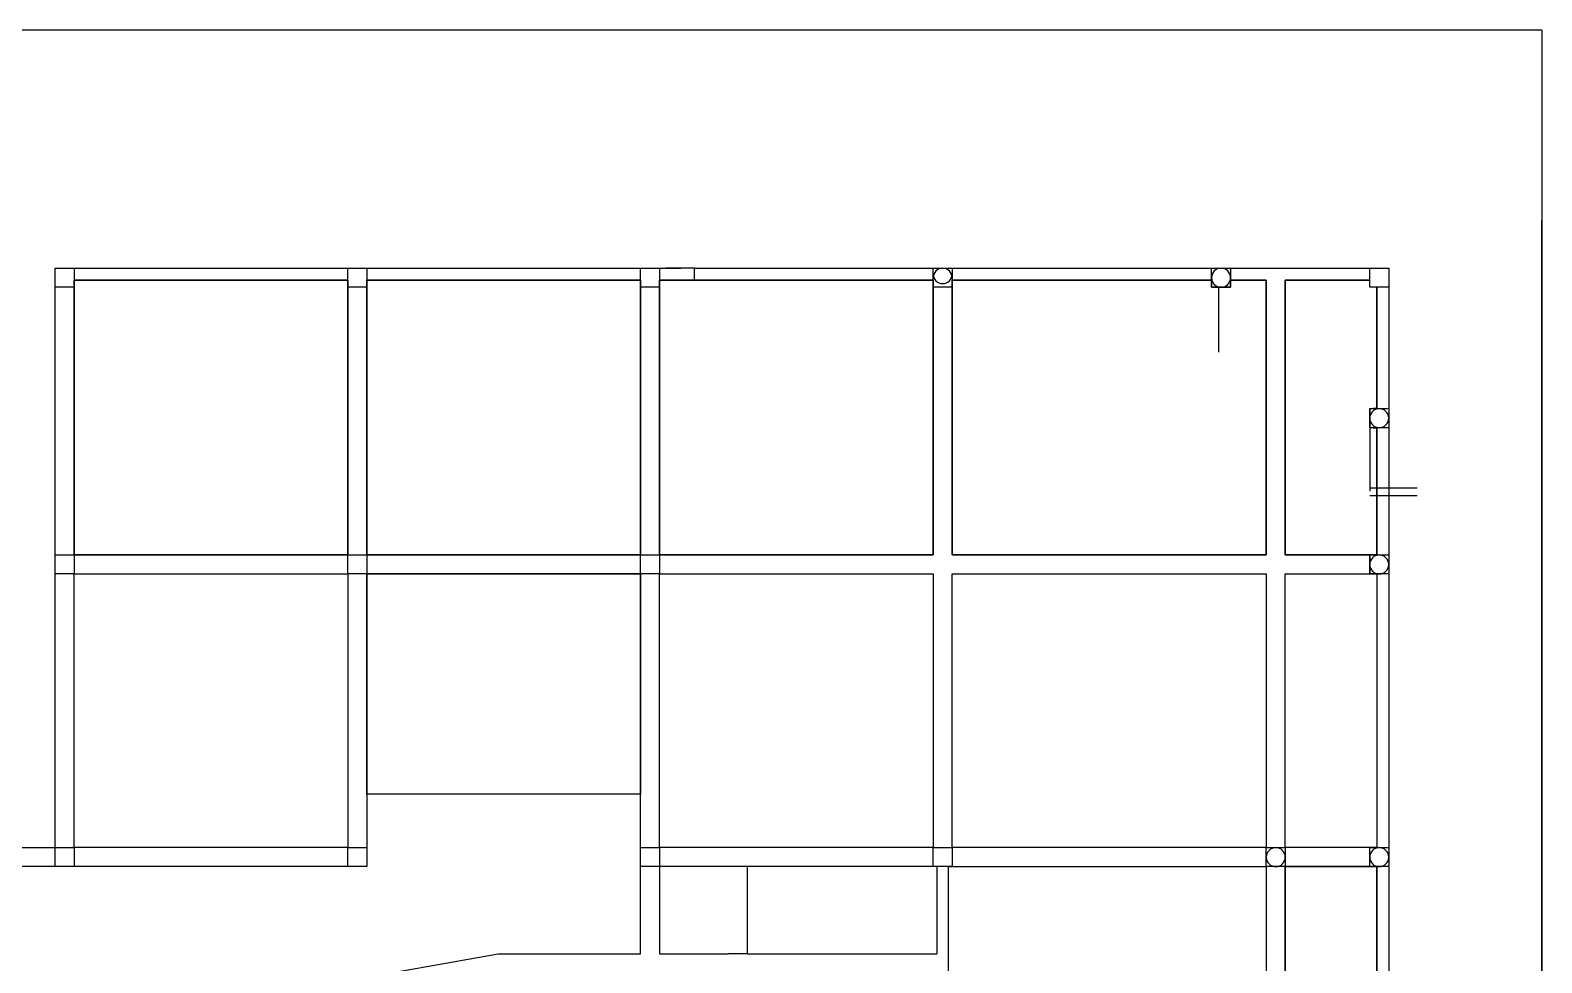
# Model space of a CAD drawing. Header units: inches. Extents: x 2751 to 16603, y -224 to 3976.
# Drawn here: x 13427 to 16603, y 2017 to 3976 of the extents above; entities that cross this region are included whole.
import ezdxf

# ---------------------------------------------------------------- set-up
doc = ezdxf.new("R2010")
doc.units = ezdxf.units.IN
doc.layers.add('A4_OP', color=7, linetype='Continuous')

msp = doc.modelspace()

# ---------------------------------------------------------------- linework, layer by layer
for p, q in [((16603, 3976), (11481, 3976)), ((16603, 3976), (16603, -224)), ((16603, 191), (16603, 3576)), ((15923.5, 3436), (15923.5, 3299.4)), ((16241.5, 3140.9), (16241.5, 3007.4)), ((16241.5, 3014.4), (16341, 3014.4)), ((16241.5, 2998.7), (16341, 2998.7))]:
    msp.add_line(p, q)
at = {"layer": 'A4_OP'}
for points in [[(13479, 3476), (13519, 3476)], [(13479, 3436), (13479, 3476)], [(13479, 2853.5), (13479, 3476)], [(13479, 3476), (14114, 3476)], [(13519, 3476), (13519, 3436)], [(14094, 3476), (14134, 3476)], [(14094, 3436), (14094, 3476)], [(14094, 3476), (14134, 3476)], [(14094, 3436), (14094, 3476)], [(14114, 3476), (14729, 3476)], [(14134, 3476), (14134, 3436)], [(14134, 3476), (14134, 3436)], [(14709, 3476), (14749, 3476)], [(14709, 3436), (14709, 3476)], [(14709, 3476), (14749, 3476)], [(14709, 3436), (14709, 3476)], [(14729, 3476), (14794.1, 3476)], [(14749, 3476), (14749, 3436)], [(14749, 3476), (14749, 3436)], [(14822.3, 3476), (14762.3, 3476)], [(14822.3, 3451), (14822.3, 3476)], [(14822.3, 3476), (15344, 3476)], [(15324, 3476), (15364, 3476)], [(15324, 3436), (15324, 3476)], [(15344, 3476), (16044, 3476)], [(15364, 3476), (15364, 3436)], [(15909, 3476), (15949, 3476)], [(15909, 3436), (15909, 3476)], [(15949, 3476), (15949, 3436)], [(16044, 3476), (16281.5, 3476)], [(16241.5, 3476), (16281.5, 3476)], [(16241.5, 3436), (16241.5, 3476)], [(16281.5, 3476), (16281.5, 3436)], [(16281.5, 3476), (16281.5, 2853.5)], [(13519, 3436), (13479, 3436)], [(13519, 2873.5), (13519, 3451)], [(13519, 3451), (14094, 3451)], [(14094, 3451), (13519, 3451)], [(13519, 3451), (13519, 2873.5)], [(14094, 3451), (14094, 2873.5)], [(14094, 2873.5), (14094, 3451)], [(14134, 3436), (14094, 3436)], [(14134, 3436), (14094, 3436)], [(14134, 2873.5), (14134, 3451)], [(14134, 3451), (14709, 3451)], [(14709, 3451), (14134, 3451)], [(14134, 3451), (14134, 2873.5)], [(14709, 3451), (14709, 2873.5)], [(14709, 2873.5), (14709, 3451)], [(14749, 3436), (14709, 3436)], [(14749, 3436), (14709, 3436)], [(14749, 2873.5), (14749, 3451)], [(14749, 3451), (15324, 3451)], [(14822.3, 3451), (14749, 3451)], [(14749, 3451), (14749, 2873.5)], [(14762.3, 3451), (14822.3, 3451)], [(15324, 3451), (14822.3, 3451)], [(15324, 3451), (15324, 2873.5)], [(15324, 2873.5), (15324, 3451)], [(15364, 3436), (15324, 3436)], [(15364, 2873.5), (15364, 3451)], [(15364, 3451), (15909, 3451)], [(15909, 3451), (15364, 3451)], [(15364, 3451), (15364, 2873.5)], [(15909, 3443.5), (15909, 3436)], [(15909, 3436), (15949, 3436)], [(15949, 3436), (15909, 3436)], [(15949, 3451), (16024, 3451)], [(16024, 3451), (15949, 3451)], [(15949, 3436), (15949, 3443.5)], [(16024, 3451), (16024, 2873.5)], [(16024, 2873.5), (16024, 3451)], [(16064, 2873.5), (16064, 3451)], [(16064, 3451), (16241.5, 3451)], [(16241.5, 3451), (16064, 3451)], [(16064, 3451), (16064, 2873.5)], [(16281.5, 3436), (16241.5, 3436)], [(16256.5, 3436), (16256.5, 3180.9)], [(16256.5, 3180.9), (16256.5, 3436)], [(16241.5, 3180.9), (16241.5, 3140.9)], [(16241.5, 3180.9), (16281.5, 3180.9)], [(16241.5, 3140.9), (16241.5, 3180.9)], [(16256.5, 3180.9), (16249, 3180.9)], [(16281.5, 3180.9), (16281.5, 3140.9)], [(16281.5, 3140.9), (16241.5, 3140.9)], [(16249, 3140.9), (16256.5, 3140.9)], [(16256.5, 3140.9), (16256.5, 2873.5)], [(16256.5, 2873.5), (16256.5, 3140.9)], [(16281.5, 2913.5), (16281.5, 2853.5)], [(16281.5, 2913.5), (16281.5, 2853.5)], [(13479, 2873.5), (13519, 2873.5)], [(13479, 2833.5), (13479, 2873.5)], [(14094, 2873.5), (13519, 2873.5)], [(13519, 2873.5), (13519, 2833.5)], [(13519, 2873.5), (14094, 2873.5)], [(14094, 2873.5), (14134, 2873.5)], [(14094, 2833.5), (14094, 2873.5)], [(14094, 2873.5), (14134, 2873.5)], [(14094, 2833.5), (14094, 2873.5)], [(14709, 2873.5), (14134, 2873.5)], [(14134, 2873.5), (14134, 2833.5)], [(14134, 2873.5), (14134, 2833.5)], [(14134, 2873.5), (14709, 2873.5)], [(14709, 2873.5), (14749, 2873.5)], [(14709, 2833.5), (14709, 2873.5)], [(15324, 2873.5), (14749, 2873.5)], [(14749, 2873.5), (14749, 2833.5)], [(14749, 2873.5), (15324, 2873.5)], [(16024, 2873.5), (15364, 2873.5)], [(15364, 2873.5), (16024, 2873.5)], [(16256.5, 2873.5), (16064, 2873.5)], [(16064, 2873.5), (16256.5, 2873.5)], [(16241.5, 2873.5), (16241.5, 2833.5)], [(16241.5, 2873.5), (16281.5, 2873.5)], [(16241.5, 2833.5), (16241.5, 2873.5)], [(13479, 2258.5), (13479, 2853.5)], [(13519, 2833.5), (13479, 2833.5)], [(13519, 2833.5), (14094, 2833.5)], [(13519, 2258.5), (13519, 2833.5)], [(13519, 2833.5), (14094, 2833.5)], [(13519, 2258.5), (13519, 2833.5)], [(14094, 2833.5), (14094, 2258.5)], [(14134, 2833.5), (14094, 2833.5)], [(14134, 2833.5), (14094, 2833.5)], [(14094, 2833.5), (14094, 2258.5)], [(14134, 2371), (14134, 2833.5)], [(14134, 2833.5), (14709, 2833.5)], [(14709, 2833.5), (14134, 2833.5)], [(14134, 2833.5), (14134, 2218.5)], [(14709, 2833.5), (14709, 2371)], [(14749, 2833.5), (14709, 2833.5)], [(14709, 2238.5), (14709, 2833.5)], [(14749, 2258.5), (14749, 2833.5)], [(14749, 2833.5), (15324, 2833.5)], [(14749, 2258.5), (14749, 2833.5)], [(14749, 2833.5), (15324, 2833.5)], [(15324, 2833.5), (15324, 2258.5)], [(15324, 2833.5), (15324, 2258.5)], [(15364, 2833.5), (16024, 2833.5)], [(15364, 2258.5), (15364, 2833.5)], [(15364, 2833.5), (16024, 2833.5)], [(15364, 2371), (15364, 2833.5)], [(16024, 2833.5), (16024, 2258.5)], [(16024, 2833.5), (16024, 2258.5)], [(16064, 2258.5), (16064, 2833.5)], [(16064, 2833.5), (16256.5, 2833.5)], [(16064, 2833.5), (16256.5, 2833.5)], [(16064, 2258.5), (16064, 2833.5)], [(16281.5, 2833.5), (16241.5, 2833.5)], [(16256.5, 2833.5), (16256.5, 2258.5)], [(16256.5, 2833.5), (16256.5, 2258.5)], [(16281.5, 2853.5), (16281.5, 2238.5)], [(14709, 2371), (14134, 2371)], [(15364, 2258.5), (15364, 2371)], [(13344, 2258.5), (13479, 2258.5)], [(13479, 2258.5), (13519, 2258.5)], [(13479, 2218.5), (13479, 2258.5)], [(14094, 2258.5), (13519, 2258.5)], [(13519, 2258.5), (13519, 2218.5)], [(14094, 2258.5), (13519, 2258.5)], [(14094, 2258.5), (14134, 2258.5)], [(14094, 2218.5), (14094, 2258.5)], [(14134, 2258.5), (14134, 2218.5)], [(14709, 2258.5), (14749, 2258.5)], [(14709, 2218.5), (14709, 2258.5)], [(15324, 2258.5), (14749, 2258.5)], [(14749, 2258.5), (14749, 2218.5)], [(15324, 2258.5), (14749, 2258.5)], [(15324, 2258.5), (15364, 2258.5)], [(15324, 2218.5), (15324, 2258.5)], [(15324, 2258.5), (15364, 2258.5)], [(15324, 2218.5), (15324, 2258.5)], [(16024, 2258.5), (15364, 2258.5)], [(15364, 2258.5), (15364, 2218.5)], [(15364, 2258.5), (15364, 2218.5)], [(16024, 2258.5), (15364, 2258.5)], [(16024, 2258.5), (16064, 2258.5)], [(16024, 2218.5), (16024, 2258.5)], [(16256.5, 2258.5), (16064, 2258.5)], [(16064, 2258.5), (16064, 2218.5)], [(16256.5, 2258.5), (16064, 2258.5)], [(16241.5, 2258.5), (16281.5, 2258.5)], [(16241.5, 2218.5), (16241.5, 2258.5)], [(16281.5, 2258.5), (16281.5, 2218.5)], [(14709, 2035.3), (14709, 2238.5)], [(16281.5, 2238.5), (16281.5, 1598.5)], [(13499, 2218.5), (13364, 2218.5)], [(13519, 2218.5), (13479, 2218.5)], [(14134, 2218.5), (13499, 2218.5)], [(14134, 2218.5), (14094, 2218.5)], [(14749, 2218.5), (14709, 2218.5)], [(14749, 2218.5), (14749, 2035.3)], [(15331.5, 2218.5), (14749, 2218.5)], [(14933, 2218.5), (14933, 2035.3)], [(15364, 2218.5), (15324, 2218.5)], [(15364, 2218.5), (15324, 2218.5)], [(15331.5, 2218.5), (15331.5, 2035.3)], [(15356.5, 1618.5), (15356.5, 2218.5)], [(15356.5, 2218.5), (16024, 2218.5)], [(15356.5, 2022.8), (15356.5, 2218.5)], [(15356.5, 2218.5), (16024, 2218.5)], [(16024, 2218.5), (16024, 1618.5)], [(16064, 2218.5), (16024, 2218.5)], [(16024, 2218.5), (16024, 1618.5)], [(16064, 2218.5), (16256.5, 2218.5)], [(16064, 1618.5), (16064, 2218.5)], [(16064, 2218.5), (16064, 1618.5)], [(16256.5, 2218.5), (16064, 2218.5)], [(16281.5, 2218.5), (16241.5, 2218.5)], [(16256.5, 2218.5), (16256.5, 1618.5)], [(16256.5, 1618.5), (16256.5, 2218.5)], [(14134, 1986.3), (14409.9, 2035.3)], [(14409.9, 2035.3), (14709, 2035.3)], [(14749, 2035.3), (14893.3, 2035.3)], [(14933, 2035.3), (14893.3, 2035.3)], [(14933, 2035.3), (15331.5, 2035.3)], [(15356.5, 1618.5), (15356.5, 2022.8)]]:
    msp.add_lwpolyline(points, dxfattribs=at)
for points in [[(15364, 3456, 1), (15324, 3456)], [(15324, 3463.5, 1), (15364, 3463.5)], [(15949, 3456, 1), (15909, 3456)], [(15909, 3456, 1), (15949, 3456)], [(16281.5, 3160.9, 1), (16241.5, 3160.9)], [(16241.5, 3160.9, 1), (16281.5, 3160.9)], [(16281.5, 2853.5, 1), (16241.5, 2853.5)], [(16241.5, 2853.5, 1), (16281.5, 2853.5)], [(16064, 2238.5, 1), (16024, 2238.5)], [(16281.5, 2238.5, 1), (16241.5, 2238.5)], [(16024, 2238.5, 1), (16064, 2238.5)], [(16241.5, 2238.5, 1), (16281.5, 2238.5)]]:
    msp.add_lwpolyline(points, format="xyb", dxfattribs=at)

doc.saveas('drawing.dxf')
